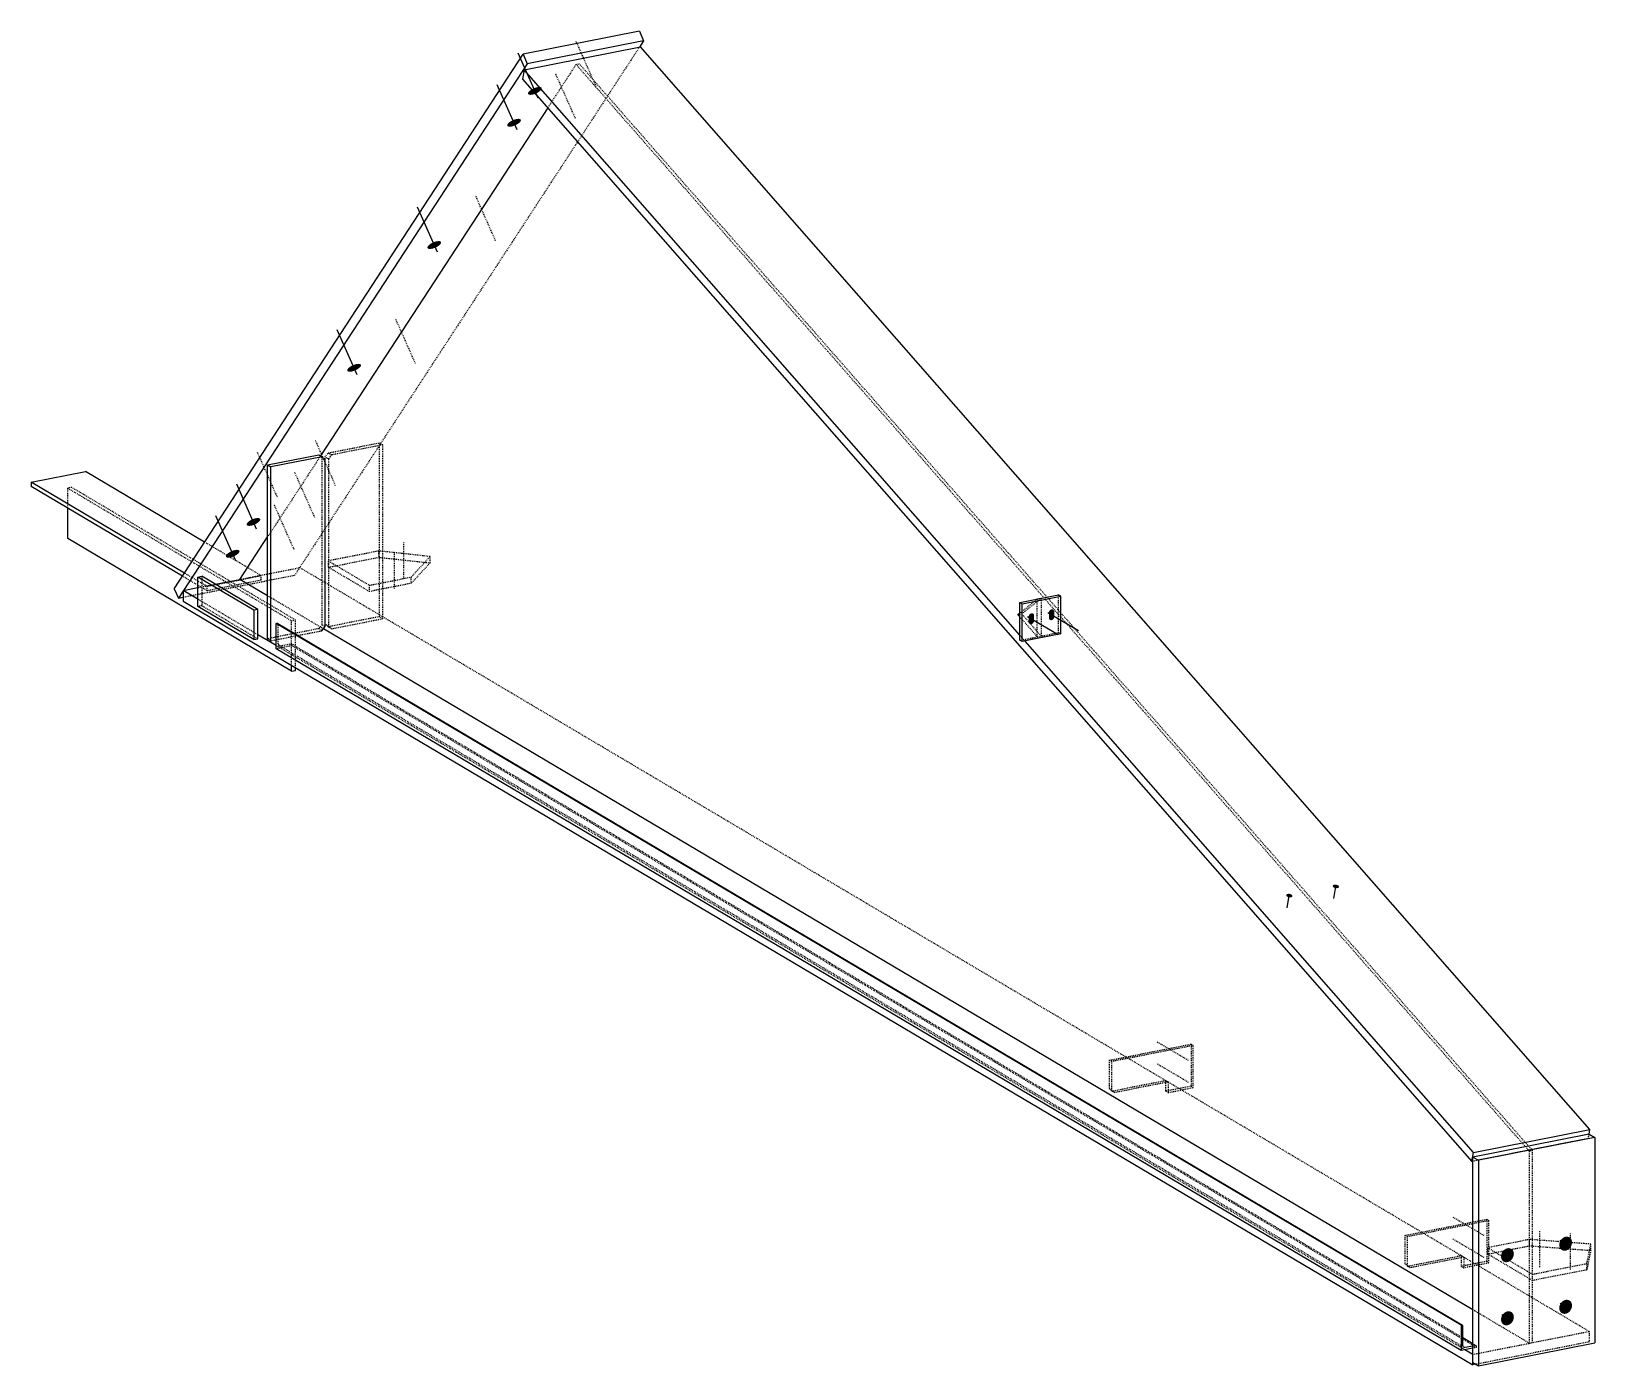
# Model space of a CAD drawing. Header units: millimetres. Extents: x 48 to 60985, y 13 to 3079.
# Drawn here: x 33992 to 37482, y 100 to 3079 of the extents above; entities that cross this region are included whole.
import ezdxf

# ---------------------------------------------------------------- set-up
doc = ezdxf.new("R2010")
doc.units = ezdxf.units.MM
doc.linetypes.add('DXK_LINE_DOT2', pattern=[3.9198, 1.9599, -1.9599])
doc.layers.add('STÅL', color=7, linetype='Continuous')

msp = doc.modelspace()

# ---------------------------------------------------------------- hatches: boundary and pattern name
at = {"layer": 'STÅL', "linetype": 'Continuous'}
for points in [[(35113.2, 2951.9), (35116.4, 2953.1), (35119.5, 2954.1), (35122.5, 2954.7), (35125.2, 2954.9), (35127.5, 2954.8), (35129.3, 2954.2), (35130.5, 2953.4), (35131, 2952.1), (35130.9, 2950.7), (35130.1, 2949), (35128.7, 2947.2), (35126.7, 2945.4), (35124.2, 2943.5), (35121.4, 2941.8), (35118.3, 2940.3), (35115.1, 2939.1), (35112, 2938.1), (35109, 2937.5), (35106.3, 2937.3), (35104, 2937.4), (35102.2, 2938), (35101, 2938.8), (35100.5, 2940), (35100.6, 2941.5), (35101.4, 2943.2), (35102.8, 2945), (35104.8, 2946.8), (35107.3, 2948.7), (35110.1, 2950.4)], [(35066.8, 2880.8), (35070, 2882.1), (35073.2, 2883), (35076.2, 2883.6), (35078.9, 2883.9), (35081.2, 2883.7), (35082.9, 2883.2), (35084.1, 2882.3), (35084.6, 2881.1), (35084.5, 2879.6), (35083.7, 2877.9), (35082.3, 2876.2), (35080.3, 2874.3), (35077.8, 2872.5), (35075, 2870.8), (35071.9, 2869.3), (35068.7, 2868), (35065.6, 2867), (35062.6, 2866.4), (35059.9, 2866.2), (35057.6, 2866.4), (35055.8, 2866.9), (35054.6, 2867.8), (35054.1, 2869), (35054.2, 2870.5), (35055, 2872.1), (35056.4, 2873.9), (35058.4, 2875.8), (35060.9, 2877.6), (35063.7, 2879.3)], [(34888.6, 2607.8), (34891.8, 2609), (34894.9, 2610), (34897.9, 2610.6), (34900.6, 2610.8), (34902.9, 2610.7), (34904.7, 2610.1), (34905.9, 2609.3), (34906.4, 2608), (34906.3, 2606.6), (34905.5, 2604.9), (34904, 2603.1), (34902.1, 2601.3), (34899.6, 2599.4), (34896.8, 2597.7), (34893.7, 2596.2), (34890.5, 2595), (34887.3, 2594), (34884.3, 2593.4), (34881.6, 2593.2), (34879.3, 2593.3), (34877.6, 2593.9), (34876.4, 2594.7), (34875.9, 2595.9), (34876, 2597.4), (34876.8, 2599.1), (34878.2, 2600.9), (34880.2, 2602.7), (34882.6, 2604.6), (34885.5, 2606.3)], [(34709.7, 2333.7), (34712.8, 2335), (34716, 2335.9), (34719, 2336.5), (34721.7, 2336.8), (34724, 2336.6), (34725.8, 2336.1), (34726.9, 2335.2), (34727.5, 2334), (34727.4, 2332.5), (34726.6, 2330.8), (34725.1, 2329), (34723.2, 2327.2), (34720.7, 2325.4), (34717.9, 2323.7), (34714.8, 2322.2), (34711.6, 2320.9), (34708.4, 2319.9), (34705.4, 2319.3), (34702.7, 2319.1), (34700.4, 2319.3), (34698.7, 2319.8), (34697.5, 2320.7), (34696.9, 2321.9), (34697.1, 2323.4), (34697.9, 2325), (34699.3, 2326.8), (34701.3, 2328.7), (34703.7, 2330.5), (34706.6, 2332.2)], [(34485, 1989.6), (34488.2, 1990.9), (34491.4, 1991.8), (34494.4, 1992.4), (34497.1, 1992.7), (34499.4, 1992.5), (34501.1, 1992), (34502.3, 1991.1), (34502.9, 1989.9), (34502.7, 1988.4), (34501.9, 1986.7), (34500.5, 1984.9), (34498.5, 1983.1), (34496.1, 1981.3), (34493.2, 1979.6), (34490.1, 1978.1), (34487, 1976.8), (34483.8, 1975.8), (34480.8, 1975.2), (34478.1, 1975), (34475.8, 1975.2), (34474, 1975.7), (34472.9, 1976.6), (34472.3, 1977.8), (34472.5, 1979.3), (34473.2, 1980.9), (34474.7, 1982.7), (34476.7, 1984.6), (34479.1, 1986.4), (34481.9, 1988.1)], [(34438.6, 1918.6), (34441.8, 1919.8), (34445, 1920.8), (34448, 1921.4), (34450.7, 1921.6), (34453, 1921.5), (34454.8, 1920.9), (34455.9, 1920), (34456.5, 1918.8), (34456.3, 1917.4), (34455.5, 1915.7), (34454.1, 1913.9), (34452.1, 1912), (34449.7, 1910.2), (34446.8, 1908.5), (34443.8, 1907), (34440.6, 1905.7), (34437.4, 1904.8), (34434.4, 1904.2), (34431.7, 1903.9), (34429.4, 1904.1), (34427.7, 1904.6), (34426.5, 1905.5), (34425.9, 1906.7), (34426.1, 1908.2), (34426.9, 1909.9), (34428.3, 1911.7), (34430.3, 1913.5), (34432.7, 1915.3), (34435.6, 1917)], [(36271.7, 1788.8), (36269.4, 1788.9), (36267.1, 1787.9), (36265.1, 1786.1), (36263.8, 1783.7), (36263.3, 1781.1), (36263.3, 1769.8), (36263.8, 1767.4), (36265.1, 1765.5), (36267.1, 1764.5), (36269.4, 1764.4), (36271.7, 1765.4), (36273.7, 1767.2), (36275, 1769.6), (36275.5, 1772.2), (36275.5, 1783.5), (36275, 1785.9), (36273.7, 1787.8)], [(36226.7, 1779.9), (36224.4, 1780), (36222, 1779), (36220.1, 1777.2), (36218.8, 1774.8), (36218.3, 1772.2), (36218.3, 1760.9), (36218.8, 1758.5), (36220.1, 1756.6), (36222, 1755.6), (36224.4, 1755.5), (36226.7, 1756.5), (36228.7, 1758.3), (36230, 1760.7), (36230.4, 1763.3), (36230.4, 1774.6), (36230, 1777), (36228.7, 1778.9)], [(36799.5, 1145.8), (36798.1, 1146.1), (36796.8, 1146.6), (36795.6, 1147.2), (36794.6, 1147.9), (36793.9, 1148.7), (36793.4, 1149.6), (36793.3, 1150.4), (36793.4, 1151.2), (36793.8, 1151.9), (36794.5, 1152.6), (36795.5, 1153.1), (36796.7, 1153.4), (36798, 1153.6), (36799.4, 1153.6), (36800.8, 1153.5), (36802.3, 1153.1), (36803.6, 1152.6), (36804.8, 1152), (36805.7, 1151.3), (36806.5, 1150.5), (36806.9, 1149.7), (36807.1, 1148.8), (36807, 1148), (36806.5, 1147.3), (36805.8, 1146.7), (36804.9, 1146.2), (36803.7, 1145.8), (36802.4, 1145.6), (36801, 1145.6)], [(36903.4, 1166.3), (36902, 1166.6), (36900.7, 1167.1), (36899.5, 1167.7), (36898.5, 1168.4), (36897.8, 1169.2), (36897.3, 1170.1), (36897.2, 1170.9), (36897.3, 1171.7), (36897.7, 1172.4), (36898.5, 1173.1), (36899.4, 1173.6), (36900.6, 1173.9), (36901.9, 1174.1), (36903.3, 1174.1), (36904.8, 1174), (36906.2, 1173.6), (36907.5, 1173.2), (36908.7, 1172.6), (36909.7, 1171.8), (36910.4, 1171), (36910.9, 1170.2), (36911, 1169.4), (36910.9, 1168.6), (36910.5, 1167.8), (36909.8, 1167.2), (36908.8, 1166.7), (36907.6, 1166.3), (36906.3, 1166.2), (36904.9, 1166.1)], [(37405.5, 379.3), (37407.5, 382.1), (37410, 384.5), (37412.7, 386.3), (37415.6, 387.6), (37418.6, 388.2), (37421.5, 388.1), (37424.3, 387.3), (37426.7, 385.9), (37428.7, 383.8), (37430.2, 381.3), (37431.1, 378.4), (37431.4, 375.3), (37431.1, 372), (37430.1, 368.7), (37428.6, 365.6), (37426.6, 362.8), (37424.2, 360.4), (37421.5, 358.6), (37418.6, 357.3), (37415.6, 356.7), (37412.7, 356.8), (37409.9, 357.6), (37407.5, 359.1), (37405.5, 361.1), (37404, 363.6), (37403.1, 366.5), (37402.8, 369.7), (37403.1, 372.9), (37404, 376.2)], [(37275.6, 353.7), (37277.6, 356.5), (37280.1, 358.8), (37282.8, 360.7), (37285.7, 361.9), (37288.7, 362.5), (37291.6, 362.4), (37294.3, 361.6), (37296.8, 360.2), (37298.8, 358.2), (37300.3, 355.7), (37301.2, 352.8), (37301.5, 349.6), (37301.2, 346.3), (37300.2, 343.1), (37298.7, 340), (37296.7, 337.2), (37294.3, 334.8), (37291.6, 332.9), (37288.7, 331.7), (37285.7, 331.1), (37282.8, 331.2), (37280, 332), (37277.6, 333.4), (37275.6, 335.4), (37274.1, 337.9), (37273.2, 340.8), (37272.9, 344), (37273.2, 347.3), (37274.1, 350.6)], [(37405.5, 238.4), (37407.5, 241.2), (37410, 243.5), (37412.7, 245.4), (37415.6, 246.6), (37418.6, 247.2), (37421.5, 247.1), (37424.3, 246.3), (37426.7, 244.9), (37428.7, 242.9), (37430.2, 240.4), (37431.1, 237.5), (37431.4, 234.3), (37431.1, 231), (37430.1, 227.8), (37428.6, 224.7), (37426.6, 221.9), (37424.2, 219.5), (37421.5, 217.6), (37418.6, 216.4), (37415.6, 215.8), (37412.7, 215.9), (37409.9, 216.7), (37407.5, 218.1), (37405.5, 220.1), (37404, 222.6), (37403.1, 225.5), (37402.8, 228.7), (37403.1, 232), (37404, 235.2)], [(37275.6, 212.7), (37277.6, 215.5), (37280.1, 217.9), (37282.8, 219.7), (37285.7, 221), (37288.7, 221.6), (37291.6, 221.5), (37294.3, 220.7), (37296.8, 219.3), (37298.8, 217.2), (37300.3, 214.7), (37301.2, 211.8), (37301.5, 208.7), (37301.2, 205.4), (37300.2, 202.1), (37298.7, 199), (37296.7, 196.2), (37294.3, 193.8), (37291.6, 192), (37288.7, 190.7), (37285.7, 190.1), (37282.8, 190.2), (37280, 191), (37277.6, 192.5), (37275.6, 194.5), (37274.1, 197), (37273.2, 199.9), (37272.9, 203), (37273.2, 206.3), (37274.1, 209.6)]]:
    msp.add_hatch(color=96, dxfattribs=at).paths.add_polyline_path(points)

# ---------------------------------------------------------------- linework, layer by layer
at = {"layer": 'STÅL', "color": 2, "linetype": 'Continuous'}
for p, q in [((35349.3, 3079.3), (35089.5, 3028)), ((35349.3, 3079.3), (35358.6, 3058.2)), ((35091.7, 2993.1), (35351.5, 3044.4)), ((35358.6, 3058.2), (35098.8, 3006.9)), ((35358.6, 3058.2), (35349.4, 3044)), ((37471.3, 627.7), (35351.5, 3044.4)), ((34310.6, 1834.8), (35089.5, 3028)), ((35098.8, 3006.9), (34319.9, 1813.7)), ((35089.5, 3028), (35098.8, 3006.9)), ((35091.7, 2993.1), (35088.2, 2972.6)), ((35088.2, 2972.6), (37208, 555.9)), ((36198.6, 1731.2), (35091.7, 2993.1)), ((35144.6, 2908.3), (34637.5, 2131.4)), ((33991.5, 2072.3), (34112.8, 2096.3)), ((34378.5, 1938.9), (34112.8, 2096.3)), ((34333.4, 1869.8), (33991.5, 2072.3)), ((33991.5, 2072.3), (33991.5, 2062.9)), ((34329, 1863), (33991.5, 2062.9)), ((34072.8, 1946.5), (34072.8, 2014.8)), ((34572.8, 1650.3), (34072.8, 1946.5)), ((34457.4, 1855.6), (34519.2, 1950.2)), ((34402.4, 1844.7), (34457.4, 1855.6)), ((34519.2, 1819), (34457.4, 1855.6)), ((34310.6, 1834.8), (34319.9, 1813.7)), ((34319.9, 1813.7), (34331, 1815.9)), ((34331, 1830.6), (34363.6, 1837.1)), ((34331, 1830.6), (34331, 1807.1)), ((34363.6, 1811.3), (34331, 1830.6)), ((34331, 1807.1), (37209.7, 101.8)), ((34538.6, 1707.6), (34497.2, 1732.1)), ((37209.7, 225.1), (34644, 1745)), ((37211.5, 576.4), (36210.2, 1718)), ((34572.8, 1650.3), (34572.8, 1663.9)), ((34572.8, 1650.3), (34581.5, 1652)), ((34581.5, 1652), (34581.5, 1658.7)), ((37469.5, 617.3), (37209.7, 566)), ((37211.5, 576.4), (37471.3, 627.7)), ((37482, 609.9), (37222.2, 558.6)), ((37469.5, 617.3), (37471.3, 627.7)), ((37469.5, 617.3), (37482, 609.9)), ((37482, 609.9), (37482, 151.3)), ((37208, 555.9), (37211.5, 576.4)), ((37209.7, 566), (37222.2, 558.6)), ((37209.7, 107.4), (37209.7, 566)), ((37222.2, 558.6), (37222.2, 100)), ((37209.7, 556.3), (37208, 555.9)), ((37222.2, 100), (37482, 151.3)), ((37209.7, 125.3), (37192.2, 135.6)), ((37209.7, 101.8), (37209.7, 125.3)), ((37209.7, 107.4), (37222.2, 100)), ((37216.9, 103.2), (37209.7, 101.8))]:
    msp.add_line(p, q, dxfattribs=at)
at = {"layer": 'STÅL', "color": 7, "linetype": 'DXK_LINE_DOT2'}
for p, q in [((35349.4, 3044), (34579.7, 1865)), ((35207.9, 3005.2), (35144.6, 2908.3)), ((35207.9, 3005.2), (35214.9, 3006.6)), ((37336.2, 579), (35207.9, 3005.2)), ((37343.1, 580.3), (35214.9, 3006.6)), ((34637.5, 2131.4), (34519.2, 1950.2)), ((34081.5, 2061), (34072.8, 2059.3)), ((34581.5, 1764.8), (34081.5, 2061)), ((34072.8, 2014.8), (34072.8, 2059.3)), ((34072.8, 2059.3), (34572.8, 1763.1)), ((34504.8, 1864), (34378.5, 1938.9)), ((34383.6, 1830.7), (34329, 1863)), ((34331, 1815.9), (34579.7, 1865)), ((34383.6, 1840.1), (34333.4, 1869.8)), ((34383.6, 1840.1), (34504.8, 1864)), ((34383.6, 1830.7), (34504.8, 1854.6)), ((34457.4, 1855.6), (34590.8, 1881.9)), ((34504.8, 1854.6), (34504.8, 1864)), ((37469.5, 176.6), (34590.8, 1881.9)), ((34363.6, 1837.1), (34402.4, 1844.7)), ((34383.6, 1840.1), (34383.6, 1830.7)), ((34644, 1745), (34519.2, 1819)), ((34497.2, 1732.1), (34363.6, 1811.3)), ((34572.8, 1763.1), (34581.5, 1764.8)), ((34572.8, 1663.9), (34572.8, 1763.1)), ((34581.5, 1658.7), (34581.5, 1764.8)), ((36210.2, 1718), (36198.6, 1731.2)), ((37192.2, 135.6), (34538.6, 1707.6)), ((37467.8, 607.2), (37209.7, 556.3)), ((37467.8, 607.2), (37469.5, 617.3)), ((37343.1, 580.3), (37336.2, 579)), ((37336.2, 150.2), (37336.2, 579)), ((37343.1, 304.3), (37343.1, 580.3)), ((37343.1, 151.6), (37343.1, 290.2)), ((37336.2, 150.2), (37209.7, 225.1)), ((37209.7, 125.3), (37469.5, 176.6)), ((37469.5, 176.6), (37469.5, 153.1)), ((37469.5, 153.1), (37216.9, 103.2))]:
    msp.add_line(p, q, dxfattribs=at)
at = {"layer": 'STÅL', "color": 96, "linetype": 'DXK_LINE_DOT2'}
for p, q in [((35252.8, 2955.7), (35208.2, 3056.2)), ((35206.4, 2884.7), (35161.8, 2985.1)), ((35028.1, 2611.6), (34983.6, 2712.1)), ((34849.2, 2337.5), (34804.7, 2438)), ((34671, 2064.5), (34626.4, 2165)), ((34541.1, 2038.8), (34496.5, 2139.3)), ((34624.6, 1993.4), (34580, 2093.9)), ((34578.2, 1922.4), (34533.7, 2022.9)), ((34823.6, 1857.9), (34823.6, 1937.8)), ((34802.6, 1835.1), (34802.6, 1915)), ((36505.4, 823), (36574.2, 782.3)), ((36505.4, 774.1), (36574.2, 733.4)), ((37165.4, 432), (37234.2, 391.3)), ((37359.6, 320.4), (37359.6, 400.2)), ((37427.9, 315.1), (37427.9, 395)), ((37165.4, 383.1), (37234.2, 342.4))]:
    msp.add_line(p, q, dxfattribs=at)
at = {"layer": 'STÅL', "color": 96, "linetype": 'Continuous'}
for p, q in [((35122.9, 2930.1), (35078.3, 3030.5)), ((35076.5, 2859), (35031.9, 2959.5)), ((34898.2, 2586), (34853.7, 2686.4)), ((34719.3, 2311.9), (34674.8, 2412.4)), ((34494.7, 1967.8), (34450.1, 2068.3)), ((34448.3, 1896.7), (34403.8, 1997.2)), ((36260.7, 1781.8), (36329.4, 1741.1)), ((36215.6, 1772.9), (36284.4, 1732.2)), ((36899.5, 1143.1), (36904.1, 1170.1)), ((36795.6, 1122.6), (36800.2, 1149.6)), ((37293.4, 343.1), (37274.7, 354.2)), ((37423.3, 368.8), (37404.6, 379.9)), ((37293.4, 202.2), (37274.7, 213.3)), ((37423.3, 227.8), (37404.6, 238.9))]:
    msp.add_line(p, q, dxfattribs=at)
at = {"layer": 'STÅL', "color": 4, "linetype": 'Continuous'}
for p, q in [((34519.2, 2111.1), (34633.5, 2133.7)), ((34641, 2129.3), (34526.7, 2106.7)), ((34633.5, 2133.7), (34641, 2129.3)), ((34647.9, 2123.1), (34641, 2129.3)), ((34519.2, 1723.2), (34519.2, 2111.1)), ((34519.2, 2111.1), (34526.7, 2106.7)), ((34526.7, 1718.8), (34526.7, 2106.7)), ((34647.9, 1750.1), (34647.9, 2123.1)), ((34363.6, 1860.8), (34372.2, 1862.6)), ((34488.6, 1786.8), (34363.6, 1860.8)), ((34363.6, 1795.1), (34363.6, 1860.8)), ((34497.2, 1788.5), (34372.2, 1862.6)), ((36198.6, 1804.2), (36285.2, 1821.3)), ((36203.6, 1801.2), (36290.2, 1818.3)), ((36290.2, 1818.3), (36285.2, 1821.3)), ((36290.2, 1733.8), (36290.2, 1818.3)), ((34488.6, 1721), (34363.6, 1795.1)), ((34497.2, 1788.5), (34488.6, 1786.8)), ((34488.6, 1786.8), (34488.6, 1721)), ((34497.2, 1722.7), (34497.2, 1788.5)), ((36198.6, 1719.6), (36198.6, 1804.2)), ((36198.6, 1804.2), (36203.6, 1801.2)), ((36203.6, 1716.7), (36203.6, 1801.2)), ((36237.6, 1811.9), (36246.2, 1813.6)), ((34538.6, 1757.2), (34540.3, 1757.5)), ((37183.6, 190.3), (34538.6, 1757.2)), ((34538.6, 1700.8), (34538.6, 1757.2)), ((34540.3, 1757.5), (34541.3, 1757.5)), ((34541.3, 1757.5), (34542.2, 1757.1)), ((34542.2, 1757.1), (37187.2, 190.2)), ((34641.2, 1741.4), (34647.9, 1750.1)), ((36198.6, 1780), (36194.4, 1776.6)), ((36198.6, 1771.8), (36194.4, 1776.6)), ((34488.6, 1721), (34497.2, 1722.7)), ((36203.6, 1716.7), (36198.6, 1719.6)), ((36290.2, 1733.8), (36203.6, 1716.7)), ((37183.6, 133.9), (34538.6, 1700.8)), ((37185.3, 190.6), (37183.6, 190.3)), ((37183.6, 190.3), (37183.6, 133.9)), ((37186.3, 190.6), (37185.3, 190.6)), ((37187.2, 190.2), (37186.3, 190.6)), ((37187.7, 189.4), (37187.2, 190.2)), ((37187.9, 188.3), (37187.7, 189.4)), ((37187.9, 145.1), (37187.9, 188.3)), ((37209.7, 149), (37187.9, 162)), ((37188.3, 143), (37187.9, 145.1)), ((37189.4, 141.4), (37188.3, 143)), ((37191.1, 140.5), (37189.4, 141.4)), ((37193.1, 140.5), (37191.1, 140.5)), ((37209.7, 143.8), (37193.1, 140.5)), ((37209.7, 139.1), (37183.6, 133.9))]:
    msp.add_line(p, q, dxfattribs=at)
at = {"layer": 'STÅL', "color": 30, "linetype": 'DXK_LINE_DOT2'}
for p, q in [((34633.5, 2133.7), (34640.4, 2127.6)), ((34647.4, 2128.9), (34654.3, 2137.8)), ((34654.3, 2137.8), (34768.6, 2160.4)), ((34661.8, 2133.4), (34654.3, 2137.8)), ((34661.8, 2133.4), (34654.9, 2124.5)), ((34776.1, 2155.9), (34661.8, 2133.4)), ((34776.1, 2155.9), (34768.6, 2160.4)), ((34768.6, 1772.3), (34768.6, 2160.4)), ((34776.1, 1767.8), (34776.1, 2155.9)), ((34640.4, 2127.6), (34640.4, 1754.5)), ((34640.4, 2127.6), (34647.9, 2123.1)), ((34654.9, 2124.5), (34647.4, 2128.9)), ((34647.4, 1755.9), (34647.4, 2128.9)), ((34654.9, 2124.5), (34654.9, 1751.4)), ((34767.5, 1919), (34654.9, 1896.8)), ((34654.9, 1882.7), (34767.5, 1904.9)), ((34654.9, 1882.7), (34654.9, 1896.8)), ((34654.9, 1896.8), (34746.6, 1842.4)), ((34767.5, 1904.9), (34767.5, 1919)), ((34881.8, 1906.5), (34767.5, 1919)), ((34767.5, 1904.9), (34881.8, 1892.4)), ((34839.8, 1860.8), (34881.8, 1906.5)), ((34881.8, 1892.4), (34839.8, 1846.8)), ((34881.8, 1892.4), (34881.8, 1906.5)), ((34372.2, 1862.6), (34372.2, 1796.8)), ((34746.6, 1828.3), (34654.9, 1882.7)), ((34746.6, 1842.4), (34839.8, 1860.8)), ((34839.8, 1846.8), (34839.8, 1860.8)), ((34839.8, 1846.8), (34746.6, 1828.3)), ((34746.6, 1828.3), (34746.6, 1842.4)), ((36285.2, 1736.7), (36285.2, 1821.3)), ((34372.2, 1796.8), (34363.6, 1795.1)), ((34497.2, 1722.7), (34372.2, 1796.8)), ((36237.6, 1811.9), (36198.6, 1780)), ((36203, 1778.3), (36246.2, 1813.6)), ((36237.6, 1727.3), (36237.6, 1811.9)), ((36246.2, 1813.6), (36246.2, 1729)), ((34633.5, 1745.6), (34519.2, 1723)), ((34542.2, 1757.1), (34542.7, 1756.3)), ((34542.7, 1756.3), (34542.9, 1755.2)), ((34542.9, 1712), (34542.9, 1755.2)), ((34640.4, 1754.5), (34633.5, 1745.6)), ((34633.5, 1745.6), (34641, 1741.2)), ((34640.4, 1754.5), (34647.9, 1750.1)), ((34654.9, 1751.4), (34647.4, 1755.9)), ((34654.3, 1749.7), (34647.4, 1755.9)), ((34768.6, 1772.3), (34654.3, 1749.7)), ((34661.8, 1745.3), (34654.3, 1749.7)), ((34654.9, 1751.4), (34661.8, 1745.3)), ((34661.8, 1745.3), (34776.1, 1767.8)), ((34776.1, 1767.8), (34768.6, 1772.3)), ((36194.4, 1776.6), (36203, 1778.3)), ((36237.6, 1727.3), (36198.6, 1771.8)), ((36246.2, 1729), (36203, 1778.3)), ((34519.2, 1723), (34519.2, 1723.2)), ((34519.2, 1723), (34526.7, 1718.6)), ((34526.7, 1718.6), (34641, 1741.2)), ((34526.7, 1718.6), (34526.7, 1718.8)), ((34542.9, 1712), (34543.3, 1709.9)), ((34548.1, 1707.4), (34570.6, 1711.8)), ((34570.6, 1711.8), (34571.6, 1711.8)), ((34571.6, 1711.8), (34572.5, 1711.4)), ((37187.9, 162), (34572.5, 1711.4)), ((34572.5, 1711.4), (34573, 1710.6)), ((34573, 1710.6), (34573.2, 1709.5)), ((34641, 1741.2), (34641.2, 1741.4)), ((36198.6, 1719.6), (36285.2, 1736.7)), ((36285.2, 1736.7), (36290.2, 1733.8)), ((34573.2, 1707.6), (34538.6, 1700.8)), ((34543.3, 1709.9), (34544.4, 1708.3)), ((37189.4, 141.4), (34544.4, 1708.3)), ((34544.4, 1708.3), (34546.1, 1707.4)), ((34546.1, 1707.4), (34548.1, 1707.4)), ((34573.2, 1707.6), (34573.2, 1709.5)), ((37218.2, 140.8), (34573.2, 1707.6)), ((36398.1, 781.9), (36580.8, 818)), ((36585.8, 815), (36403.1, 778.9)), ((36580.8, 818), (36580.8, 724)), ((36580.8, 818), (36585.8, 815)), ((36585.8, 721), (36585.8, 815)), ((36398.1, 781.9), (36398.1, 718.9)), ((36398.1, 781.9), (36403.1, 778.9)), ((36403.1, 778.9), (36403.1, 716)), ((36524.5, 736.4), (36405, 712.8)), ((36529.5, 733.4), (36410, 709.8)), ((36524.5, 736.4), (36529.5, 733.4)), ((36524.5, 712.9), (36524.5, 736.4)), ((36529.5, 733.4), (36529.5, 709.9)), ((36398.1, 718.9), (36403.1, 716)), ((36405, 712.8), (36398.1, 718.9)), ((36403.1, 716), (36410, 709.8)), ((36410, 709.8), (36405, 712.8)), ((36580.8, 724), (36524.5, 712.9)), ((36524.5, 712.9), (36529.5, 709.9)), ((36529.5, 709.9), (36585.8, 721)), ((36580.8, 724), (36585.8, 721)), ((37058.1, 390.9), (37240.8, 427)), ((37245.8, 424), (37063.1, 387.9)), ((37240.8, 427), (37240.8, 333)), ((37240.8, 427), (37245.8, 424)), ((37245.8, 330.1), (37245.8, 424)), ((37058.1, 390.9), (37058.1, 327.9)), ((37058.1, 390.9), (37063.1, 387.9)), ((37063.1, 387.9), (37063.1, 325)), ((37336.3, 381.9), (37243.1, 363.5)), ((37243.1, 349.4), (37336.3, 367.8)), ((37243.1, 349.4), (37243.1, 363.5)), ((37243.1, 363.5), (37343.1, 304.3)), ((37343.1, 290.2), (37243.1, 349.4)), ((37336.3, 367.8), (37336.3, 381.9)), ((37473, 371.5), (37336.3, 381.9)), ((37336.3, 367.8), (37473, 357.4)), ((37464.4, 328.2), (37473, 371.5)), ((37473, 357.4), (37464.4, 314.1)), ((37473, 357.4), (37473, 371.5)), ((37058.1, 327.9), (37063.1, 325)), ((37065, 321.8), (37058.1, 327.9)), ((37063.1, 325), (37070, 318.8)), ((37184.5, 345.4), (37065, 321.8)), ((37070, 318.8), (37065, 321.8)), ((37189.5, 342.4), (37070, 318.8)), ((37184.5, 345.4), (37189.5, 342.4)), ((37184.5, 321.9), (37184.5, 345.4)), ((37240.8, 333), (37184.5, 321.9)), ((37184.5, 321.9), (37189.5, 318.9)), ((37189.5, 342.4), (37189.5, 318.9)), ((37189.5, 318.9), (37245.8, 330.1)), ((37240.8, 333), (37245.8, 330.1)), ((37343.1, 304.3), (37464.4, 328.2)), ((37464.4, 314.1), (37464.4, 328.2)), ((37464.4, 314.1), (37343.1, 290.2)), ((37343.1, 290.2), (37343.1, 304.3)), ((37217.5, 144.5), (37209.7, 149)), ((37215.6, 144.9), (37209.7, 143.8)), ((37218.2, 140.8), (37209.7, 139.1)), ((37216.6, 144.9), (37215.6, 144.9)), ((37217.5, 144.5), (37216.6, 144.9)), ((37218, 143.7), (37217.5, 144.5)), ((37218.2, 142.6), (37218, 143.7)), ((37218.2, 140.8), (37218.2, 142.6))]:
    msp.add_line(p, q, dxfattribs=at)

doc.saveas('drawing.dxf')
